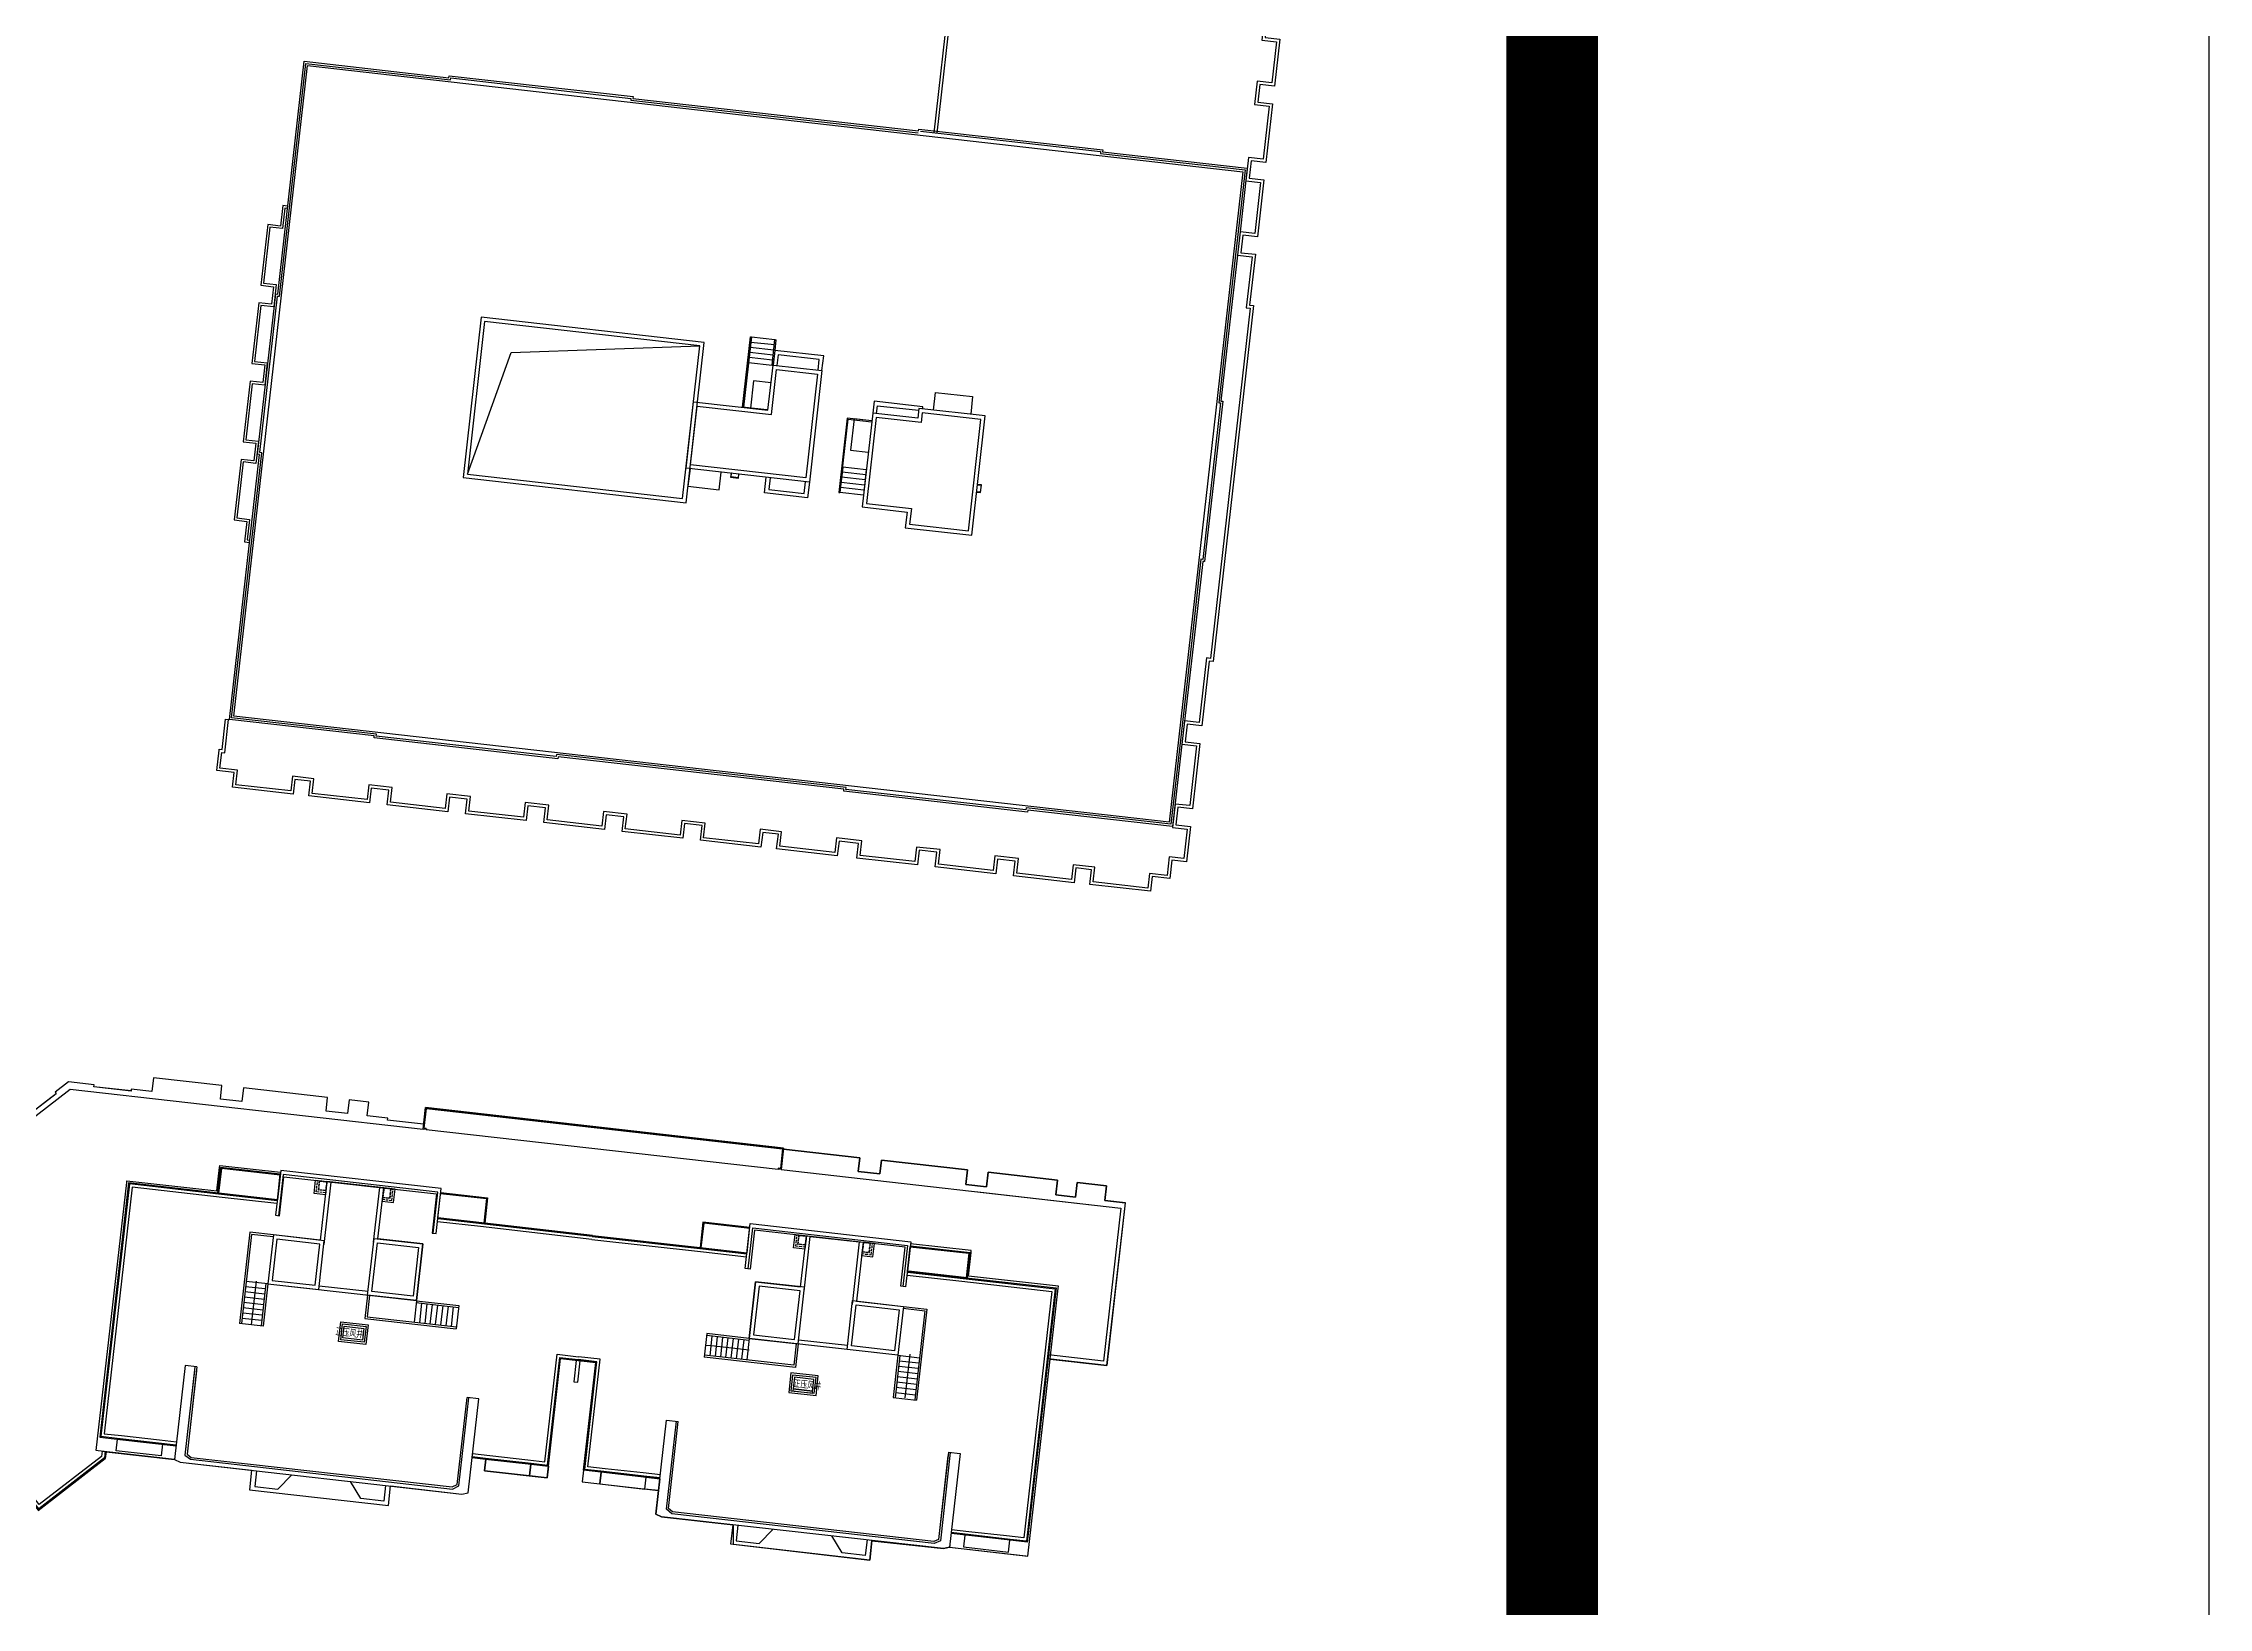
# Model space of a CAD drawing. Extents: x -59851 to 653804, y -249523 to 437614.
# Drawn here: x 23268 to 26567, y -209063 to -206680 of the extents above; entities that cross this region are included whole.
import ezdxf
from ezdxf.enums import TextEntityAlignment as Align

# ---------------------------------------------------------------- set-up
doc = ezdxf.new("R2010")
doc.units = 0
doc.header["$LTSCALE"] = 1000
doc.header["$MEASUREMENT"] = 0
doc.linetypes.add('2015G34小桃园地块总图20160503$0$DASH', pattern=[0.35, 0.25, -0.1])
for name, color, linetype in [('1#内审修改版_1_1_2236$0$LABEL_PM', 7, 'Continuous'), ('2015G34小桃园地块总图20160503$0$A-烟气道', 105, 'Continuous'), ('LABEL_FIXBOX_PM', 7, 'Continuous'), ('LABEL_TXT_PM', 1, 'Continuous')]:
    doc.layers.add(name, color=color, linetype=linetype)
doc.styles.add('2015G34小桃园地块总图20160503$0$Standard', font='gbenor.shx', dxfattribs={"bigfont": 'gbcbig.shx'})
doc.styles.add('LABEL_TXT_PM', font='pm_njadri_romans1.shx', dxfattribs={"width": 0.7, "bigfont": 'pm_njadri_hztxt.shx'})

# ---------------------------------------------------------------- blocks, each defined once
blk = doc.blocks.new('PMSheet_A1_20150113_5-3892016032414355901')
at = {"layer": 'LABEL_FIXBOX_PM'}
blk.add_lwpolyline([(0, 594), (841, 594), (841, 0), (0, 0)], close=True, dxfattribs=at)
at = {"layer": 'LABEL_FIXBOX_PM', "const_width": 1.4}
blk.add_lwpolyline([(831, 584), (25, 584), (25, 10), (831, 10)], close=True, dxfattribs=at)
at = {"layer": 'LABEL_TXT_PM', "style": 'LABEL_TXT_PM'}
for tag, height, width, p in [('修改图应说明理由', 4.5, 0.7, (788.353, 468.8)), ('出图章签名', 4.5, 0.7, (759.458, 338.088)), ('建设单位_U01', 4.5, 0.7, (800.9, 212.141)), ('建设单位', 4.5, 0.7, (800.9, 210.197)), ('建设单位_D01', 4.5, 0.7, (800.9, 207.403)), ('项目名称_U01', 4.5, 0.7, (800.9, 200.423)), ('项目名称', 4.5, 0.7, (800.9, 198.194)), ('项目名称_D01', 4.5, 0.7, (800.9, 195.297)), ('设计编号', 4.5, 0.6, (780.758, 187.897)), ('分项号', 4.5, 0.6, (820.258, 187.997)), ('项目经理签名', 4.5, 0.7, (810.177, 172.265)), ('项目经理', 4.5, 0.7, (780.258, 171.997)), ('审定', 4.5, 0.7, (780.258, 163.897)), ('审定签名', 4.5, 0.7, (810.177, 164.165)), ('审核', 4.5, 0.7, (780.258, 155.997)), ('审核签名', 4.5, 0.7, (810.177, 156.265)), ('项目负责签名', 4.5, 0.7, (810.177, 148.265)), ('项目负责', 4.5, 0.7, (780.258, 147.997)), ('专业负责签名', 4.5, 0.7, (810.177, 140.265)), ('专业负责', 4.5, 0.7, (780.258, 139.997)), ('校对', 4.5, 0.7, (780.258, 131.897)), ('校对签名', 4.5, 0.7, (810.177, 132.165)), ('设计签名', 4.5, 0.7, (810.177, 124.265)), ('设计', 4.5, 0.7, (780.258, 123.997)), ('绘制签名', 4.5, 0.7, (810.177, 116.165)), ('绘制', 4.5, 0.7, (780.258, 115.897)), ('方案_01签名', 4.5, 0.7, (810.177, 96.165)), ('方案_01', 4.5, 0.7, (780.258, 95.897)), ('方案_02签名', 4.5, 0.7, (810.177, 88.165)), ('方案_02', 4.5, 0.7, (780.258, 87.897)), ('方案_03签名', 4.5, 0.7, (810.205, 80.165)), ('方案_03', 4.5, 0.7, (780.286, 79.897)), ('方案_04', 4.5, 0.7, (780.258, 71.897)), ('方案_04签名', 4.5, 0.7, (810.177, 72.165)), ('图名_U02', 4.5, 0.7, (790.5, 60.2)), ('图名_U01', 4.5, 0.7, (790.5, 54.2)), ('图名', 4.5, 0.7, (790.5, 47.955)), ('图名_D01', 4.5, 0.7, (790.5, 42.4)), ('图名_D02', 4.5, 0.7, (790.5, 37)), ('图档号', 3.5, 0.7, (781.1, 20.953)), ('日期', 3.5, 0.7, (801.067, 20.953)), ('版本号', 3.5, 0.7, (820.267, 20.953)), ('图号', 3.5, 0.7, (760.967, 20.953))]:
    blk.add_attdef(tag, text='', height=height, dxfattribs=dict(at, width=width)).set_placement(p, align=Align.CENTER)
blk = doc.blocks.new('2015G34小桃园地块总图20160503$0$YQD')
at = {"layer": '2015G34小桃园地块总图20160503$0$A-烟气道'}
for points in [[(-148621, -260610), (-148621, -261290), (-149201, -261290), (-149201, -260610)], [(-145721, -260610), (-145721, -261290), (-145141, -261290), (-145141, -260610)], [(-124121, -260610), (-124121, -261290), (-124701, -261290), (-124701, -260610)], [(-121221, -260610), (-121221, -261290), (-120641, -261290), (-120641, -260610)]]:
    blk.add_lwpolyline(points, close=True, dxfattribs=at)
at = {"layer": '2015G34小桃园地块总图20160503$0$A-烟气道', "linetype": '2015G34小桃园地块总图20160503$0$DASH', "ltscale": 0.5}
for points in [[(-148621, -260610), (-148621, -261190), (-149101, -261190), (-149101, -260610)], [(-148621, -260610), (-148621, -261090), (-149001, -261090), (-149001, -260610)], [(-148636, -260625), (-148636, -261075), (-148986, -261075), (-148986, -260625)], [(-145721, -260610), (-145721, -261090), (-145341, -261090), (-145341, -260610)], [(-145721, -260610), (-145721, -261190), (-145241, -261190), (-145241, -260610)], [(-145706, -260625), (-145706, -261075), (-145356, -261075), (-145356, -260625)], [(-124121, -260610), (-124121, -261190), (-124601, -261190), (-124601, -260610)], [(-124121, -260610), (-124121, -261090), (-124501, -261090), (-124501, -260610)], [(-124136, -260625), (-124136, -261075), (-124486, -261075), (-124486, -260625)], [(-121221, -260610), (-121221, -261090), (-120841, -261090), (-120841, -260610)], [(-121221, -260610), (-121221, -261190), (-120741, -261190), (-120741, -260610)], [(-121206, -260625), (-121206, -261075), (-120856, -261075), (-120856, -260625)]]:
    blk.add_lwpolyline(points, close=True, dxfattribs=at)
blk = doc.blocks.new('1#内审修改版_1_1_2236$0$A$C00DD019C')
at = {"color": 0}
blk.add_line((9314.7, 7466.7), (9314.7, 0), dxfattribs=at)
at = {"extrusion": (0.000166373, 0.001467, 0.999999)}
for p, q in [((7889.4, 5402.2, -1.9), (7894.5, 5447.4, -2)), ((7891.4, 5420.3, -2), (7933.1, 5415.6, -2)), ((7892.4, 5429.3, -2), (7934.1, 5424.6, -2)), ((7893.5, 5438.3, -2), (7935.1, 5433.6, -2)), ((7894.5, 5447.4, -2), (7936.1, 5442.6, -2)), ((7931, 5397.5, -1.9), (7936.1, 5442.6, -2)), ((7889.4, 5402.2, -1.9), (7931, 5397.5, -1.9)), ((7890.4, 5411.3, -2), (7932, 5406.5, -2)), ((8056.4, 5216.3, -1.7), (8051.3, 5171.2, -1.6)), ((8095, 5184.5, -1.7), (8053.4, 5189.2, -1.7)), ((8096.1, 5193.5, -1.7), (8054.4, 5198.3, -1.7)), ((8097.1, 5202.6, -1.7), (8055.4, 5207.3, -1.7)), ((8098.1, 5211.6, -1.7), (8056.4, 5216.3, -1.7)), ((8098.1, 5211.6, -1.7), (8093, 5166.5, -1.6)), ((8093, 5166.5, -1.6), (8051.3, 5171.2, -1.6)), ((8094, 5175.5, -1.7), (8052.4, 5180.2, -1.7))]:
    blk.add_line(p, q, dxfattribs=at)
at = {"extrusion": (0.000166392, 0.001468, 0.999999)}
for p, q in [((8296.1, 3930.3, -1.1), (8549.5, 3901.6, -1.1)), ((7004.9, 3858.8, -0.8), (6986.5, 3697, -0.5)), ((7007.9, 3854.9, -0.8), (6990, 3696.6, -0.5)), ((7046.5, 3854.1, -0.8), (7004.9, 3858.8, -0.8)), ((7046.1, 3850.6, -0.8), (7007.9, 3854.9, -0.8)), ((7036.7, 3767.3, -0.6), (6998.5, 3771.6, -0.6)), ((7033.2, 3767.7, -0.6), (7024.7, 3692.7, -0.5)), ((7036.7, 3767.3, -0.6), (7028.2, 3692.3, -0.5)), ((7029, 3730.2, -0.6), (6994.3, 3734.1, -0.6)), ((7030, 3739.6, -0.6), (6995.3, 3743.5, -0.6)), ((7031.1, 3748.9, -0.6), (6996.4, 3752.9, -0.6)), ((7032.1, 3758.3, -0.6), (6997.4, 3762.2, -0.6)), ((7213.7, 3747.2, -0.6), (7209, 3705.6, -0.6)), ((7217.2, 3746.8, -0.6), (7212.8, 3708.6, -0.6)), ((7300.5, 3737.4, -0.6), (7296.1, 3699.2, -0.6)), ((7300.1, 3733.9, -0.6), (7375, 3725.4, -0.6)), ((7300.5, 3737.4, -0.6), (7375.4, 3728.9, -0.6)), ((7309.4, 3732.8, -0.6), (7305.5, 3698.1, -0.6)), ((7318.8, 3731.8, -0.6), (7314.9, 3697.1, -0.6)), ((7328.2, 3730.7, -0.6), (7324.2, 3696, -0.6)), ((7337.6, 3729.7, -0.6), (7333.6, 3695, -0.6)), ((7346.9, 3728.6, -0.6), (7343, 3693.9, -0.6)), ((7356.3, 3727.5, -0.6), (7352.4, 3692.8, -0.6)), ((7365.7, 3726.5, -0.6), (7361.7, 3691.8, -0.6)), ((7375.4, 3728.9, -0.6), (7370.7, 3687.2, -0.6)), ((8164.1, 3727.3, -0.8), (8205.8, 3722.6, -0.8)), ((7028.2, 3692.3, -0.5), (6986.5, 3697, -0.5)), ((7025.8, 3702.1, -0.5), (6991.1, 3706, -0.5)), ((7026.8, 3711.5, -0.6), (6992.1, 3715.4, -0.6)), ((7027.9, 3720.8, -0.6), (6993.2, 3724.8, -0.6)), ((7209, 3705.6, -0.6), (7370.7, 3687.2, -0.6)), ((7212.8, 3708.6, -0.6), (7371.1, 3690.7, -0.6)), ((8163.7, 3723.9, -0.8), (8201.9, 3719.5, -0.8)), ((8201.9, 3719.5, -0.8), (8184, 3561.3, -0.5)), ((8205.8, 3722.6, -0.8), (8187.4, 3560.9, -0.5)), ((7815.5, 3679, -0.6), (7810.8, 3637.3, -0.6)), ((7890.1, 3667, -0.6), (7815.1, 3675.5, -0.6)), ((7890.5, 3670.5, -0.6), (7815.5, 3679, -0.6)), ((7824.5, 3674.4, -0.6), (7820.6, 3639.7, -0.6)), ((7833.9, 3673.4, -0.6), (7829.9, 3638.7, -0.6)), ((7843.2, 3672.3, -0.6), (7839.3, 3637.6, -0.6)), ((7852.6, 3671.3, -0.6), (7848.7, 3636.6, -0.6)), ((7862, 3670.2, -0.6), (7858.1, 3635.5, -0.6)), ((7871.4, 3669.1, -0.6), (7867.4, 3634.4, -0.6)), ((7880.7, 3668.1, -0.6), (7876.8, 3633.4, -0.6)), ((7890.5, 3670.5, -0.6), (7886.2, 3632.3, -0.6)), ((7973.8, 3661, -0.6), (7969.5, 3622.9, -0.6)), ((7977.3, 3660.6, -0.6), (7972.5, 3619, -0.6)), ((7972.5, 3619, -0.6), (7810.8, 3637.3, -0.6)), ((7969.5, 3622.9, -0.6), (7811.2, 3640.8, -0.6)), ((8154.3, 3640.6, -0.6), (8145.8, 3565.6, -0.5)), ((8157.7, 3640.2, -0.6), (8149.2, 3565.2, -0.5)), ((8154.3, 3640.6, -0.6), (8192.5, 3636.2, -0.6)), ((8154.6, 3612.1, -0.6), (8189.3, 3608.1, -0.6)), ((8155.6, 3621.4, -0.6), (8190.3, 3617.5, -0.6)), ((8156.7, 3630.8, -0.6), (8191.4, 3626.9, -0.6)), ((8150.3, 3574.6, -0.5), (8185, 3570.6, -0.5)), ((8151.4, 3584, -0.6), (8186.1, 3580, -0.6)), ((8152.4, 3593.3, -0.6), (8187.1, 3589.4, -0.6)), ((8153.5, 3602.7, -0.6), (8188.2, 3598.8, -0.6)), ((8145.8, 3565.6, -0.5), (8187.4, 3560.9, -0.5))]:
    blk.add_line(p, q, dxfattribs=at)
at = {"extrusion": (0.000166373, 0.001467, 0.999999), "elevation": 7.3}
for points in [[(8218.6, 5809.6), (8246.6, 6056)], [(8223.8, 5809), (8251.8, 6055.4)], [(8741.8, 6021), (8809.5, 6013.3), (8805.5, 5978.6), (8831.6, 5975.7), (8822.1, 5892.4), (8796.1, 5895.3), (8792.5, 5864.1), (8818.6, 5861.1), (8806.8, 5757), (8780.7, 5759.9), (8777.2, 5728.7), (8803.2, 5725.8), (8791.8, 5625.1), (8765.8, 5628.1), (8762.2, 5596.8), (8788.3, 5593.9), (8778, 5503.6), (8785, 5502.8), (8713.4, 4871.2), (8706.4, 4871.9), (8693.4, 4757.4), (8667.4, 4760.4), (8663.9, 4729.1), (8689.9, 4726.2), (8676.7, 4609.9), (8650.7, 4612.9), (8647.1, 4581.6), (8673.2, 4578.7), (8666.1, 4516.2), (8640.1, 4519.1), (8636.3, 4486.2), (8605.1, 4489.7), (8602.1, 4463.7), (8494.5, 4475.9), (8497.5, 4501.9), (8469.7, 4505.1), (8466.8, 4479), (8359.2, 4491.2), (8362.1, 4517.3), (8330.9, 4520.8), (8327.9, 4494.8), (8220.3, 4507), (8223.3, 4533), (8192.1, 4536.5), (8189.1, 4510.5), (8081.5, 4522.7), (8084.5, 4548.7), (8049.8, 4552.7), (8046.8, 4526.6), (7939.2, 4538.8), (7942.2, 4564.9), (7914.4, 4568), (7911.4, 4542), (7803.9, 4554.2), (7806.8, 4580.2), (7775.6, 4583.8), (7772.6, 4557.7), (7665, 4569.9), (7668, 4596), (7636.7, 4599.5), (7633.8, 4573.5), (7526.2, 4585.7), (7529.1, 4611.7), (7497.9, 4615.2), (7495, 4589.2), (7387.4, 4601.4), (7390.3, 4627.4), (7359.1, 4631), (7356.1, 4604.9), (7248.5, 4617.1), (7251.5, 4643.2), (7220.2, 4646.7), (7217.3, 4620.7), (7109.7, 4632.9), (7112.6, 4658.9), (7084.9, 4662.1), (7081.9, 4636), (6974.3, 4648.2), (6977.3, 4674.3), (6946, 4677.8), (6950.2, 4714.2), (6950.4, 4716), (6955.6, 4715.4), (6961.7, 4769.2), (6968.6, 4768.4)], [(8741.2, 6015.8), (8803.7, 6008.7), (8799.7, 5974), (8825.8, 5971), (8817.5, 5898.2), (8791.5, 5901.1), (8786.7, 5859.5), (8812.8, 5856.5), (8802.2, 5762.8), (8776.1, 5765.7), (8771.4, 5724.1), (8797.4, 5721.1), (8787.2, 5630.9), (8761.2, 5633.9), (8756.4, 5592.2), (8782.5, 5589.3), (8772.2, 5499), (8779.2, 5498.2), (8708.8, 4877), (8701.8, 4877.7), (8688.8, 4763.2), (8662.8, 4766.2), (8658.1, 4724.5), (8684.1, 4721.6), (8672.1, 4615.7), (8646.1, 4618.6), (8641.3, 4577), (8667.4, 4574), (8661.5, 4522), (8635.4, 4524.9), (8631.7, 4492), (8600.5, 4495.5), (8597.5, 4469.5), (8500.3, 4480.5), (8503.3, 4506.5), (8465.1, 4510.9), (8462.2, 4484.8), (8365, 4495.8), (8367.9, 4521.9), (8326.3, 4526.6), (8323.3, 4500.6), (8226.1, 4511.6), (8229.1, 4537.6), (8187.4, 4542.3), (8184.5, 4516.3), (8087.3, 4527.3), (8090.3, 4553.4), (8045.1, 4558.5), (8042.2, 4532.4), (7945, 4543.5), (7948, 4569.5), (7909.8, 4573.8), (7906.8, 4547.8), (7809.6, 4558.8), (7812.6, 4584.8), (7771, 4589.6), (7768, 4563.5), (7670.8, 4574.5), (7673.8, 4600.6), (7632.1, 4605.3), (7629.2, 4579.3), (7532, 4590.3), (7534.9, 4616.3), (7493.3, 4621), (7490.3, 4595), (7393.2, 4606), (7396.1, 4632.1), (7354.5, 4636.8), (7351.5, 4610.7), (7254.3, 4621.8), (7257.3, 4647.8), (7215.6, 4652.5), (7212.7, 4626.5), (7115.5, 4637.5), (7118.4, 4663.5), (7080.3, 4667.9), (7077.3, 4641.8), (6980.1, 4652.8), (6983.1, 4678.9), (6951.8, 4682.4), (6955, 4710.2), (6960.2, 4709.6), (6966.9, 4768.6)], [(8190.9, 5812.8), (8191.3, 5816.2), (8517.5, 5779.2), (8517.1, 5775.8), (8774, 5746.7), (8760.6, 5628.6), (8760.6, 5628.6), (8742.5, 5469), (8742.5, 5469), (8727.1, 5333.6), (8730.6, 5333.2), (8698.3, 5048.6), (8694.9, 5049), (8679.5, 4913.7), (8679.5, 4913.7), (8657.5, 4719.3), (8657.5, 4719.3), (8641.5, 4578.7), (8384.7, 4607.9), (8384.3, 4604.4), (8058.1, 4641.4), (8058.4, 4644.8), (7551.7, 4702.3), (7551.3, 4698.8), (7225.1, 4735.8), (7225.5, 4739.3), (6968.6, 4768.4), (7021.9, 5238.7), (7018.5, 5239.1), (7050.7, 5523.7), (7054.2, 5523.3), (7101, 5936.3), (7357.9, 5907.2), (7358.3, 5910.7), (7684.5, 5873.7), (7684.1, 5870.2), (8190.9, 5812.8)], [(8194.3, 5812.4), (8513.6, 5776.2), (8513.3, 5772.7), (8770.1, 5743.6), (8757.1, 5629), (8739, 5469.4), (8723.3, 5330.5), (8726.7, 5330.2), (8695.3, 5052.5), (8691.8, 5052.9), (8676, 4914.1), (8653.6, 4716.2), (8638.5, 4582.6), (8381.6, 4611.7), (8381.2, 4608.2), (8061.9, 4644.4), (8062.3, 4647.9), (7548.6, 4706.2), (7548.2, 4702.7), (7228.9, 4738.9), (7229.3, 4742.4), (6972.5, 4771.5), (7025.8, 5241.8), (7022.3, 5242.2), (7053.8, 5519.8), (7057.3, 5519.4), (7104.1, 5932.5), (7361, 5903.3), (7361.3, 5906.8), (7680.7, 5870.6), (7680.3, 5867.1), (8190.4, 5809.3)], [(7071.9, 5679.5), (7063.2, 5680.5), (7059.1, 5644), (7036.5, 5646.6), (7024.4, 5539), (7046.9, 5536.4), (7043.4, 5505.2), (7020.8, 5507.8), (7008.6, 5400.2), (7031.2, 5397.6), (7027.6, 5366.4), (7005.1, 5368.9), (6992.9, 5261.3), (7015.4, 5258.8), (7011.9, 5227.5), (6989.3, 5230.1), (6977.1, 5122.5), (6999.7, 5119.9), (6995.6, 5083.5), (7004.2, 5082.5)], [(7071.4, 5675.3), (7066.9, 5675.8), (7062.8, 5639.4), (7040.2, 5641.9), (7029, 5542.7), (7051.5, 5540.1), (7047.1, 5500.6), (7024.5, 5503.1), (7013.2, 5403.8), (7035.8, 5401.3), (7031.3, 5361.7), (7008.8, 5364.3), (6997.5, 5265), (7020.1, 5262.5), (7015.6, 5222.9), (6993, 5225.5), (6981.8, 5126.2), (7004.3, 5123.6), (7000.2, 5087.2), (7004.7, 5086.7)], [(7390.6, 5203.9), (7468.4, 5419.9), (7803.1, 5431.4)], [(7922, 5317.7), (7878.6, 5322.6), (7892.7, 5447.6), (7894.5, 5447.4), (7880.3, 5322.4), (7922, 5317.7)], [(7931, 5397.5), (7936.1, 5442.6), (7937.9, 5442.4), (7935.7, 5423.4)], [(8019.6, 5387.5), (8022.6, 5413.5), (7935.8, 5423.3), (7932.8, 5397.3)], [(8012.7, 5388.3), (8014.8, 5407.4), (7942, 5415.6), (7939.8, 5396.5)], [(7929.3, 5366.1), (7898.1, 5369.6), (7892.6, 5321), (7923.8, 5317.5)], [(8217.3, 5317.6), (8220.9, 5348.8), (8286.8, 5341.4), (8283.3, 5310.1)], [(8107.9, 5298.4), (8064.5, 5303.3), (8049.6, 5171.4), (8051.3, 5171.2), (8066.1, 5301.3), (8107.7, 5296.6)], [(8107.9, 5298.4), (8076.7, 5301.9), (8070.4, 5246.4), (8101.6, 5242.8)], [(8198.2, 5319.8), (8198.6, 5323.2), (8111.9, 5333.1), (8109.5, 5312.3)], [(8116.5, 5311.6), (8118, 5325.3), (8190.9, 5317.1)], [(7785.5, 5213.6), (7781.9, 5182.4), (7837.5, 5176.1), (7841, 5207.3)], [(7858.3, 5205.4), (7857.6, 5198.4), (7871.4, 5196.9), (7872.2, 5203.8), (7871.5, 5203.9), (7870.8, 5197.6), (7858.3, 5199.1), (7859, 5205.3), (7858.3, 5205.4)], [(7997.2, 5189.6), (7994, 5161.9), (7917.7, 5170.5), (7920.8, 5198.3)], [(7927.8, 5197.5), (7925.4, 5176.7), (7987.9, 5169.6), (7990.2, 5190.4)], [(8294, 5171.8), (8300.9, 5171), (8302.5, 5184.9), (8295.5, 5185.7), (8295.5, 5185), (8301.7, 5184.3), (8300.3, 5171.8), (8294, 5172.5), (8294, 5171.8)]]:
    blk.add_lwpolyline(points, dxfattribs=at)
for points in [[(7107.2, 5928.6), (8766.2, 5740.5), (8635.4, 4586.5), (6976.3, 4774.6)], [(7382.9, 5197.8), (7778.6, 5152.9), (7810.9, 5437.5), (7415.2, 5482.4)], [(7390.6, 5203.9), (7772.4, 5160.6), (7803.1, 5431.4), (7421.3, 5474.6)], [(7791.9, 5332.4), (7923.8, 5317.5), (7932.8, 5397.3), (8019.6, 5387.5), (7997.2, 5189.6), (7778.5, 5214.4)], [(7798.1, 5324.7), (7930, 5309.8), (7939, 5389.6), (8011.9, 5381.3), (7991, 5197.4), (7786.3, 5220.6)], [(8090.6, 5145.7), (8170.4, 5136.6), (8167.3, 5108.8), (8285.3, 5095.5), (8309.3, 5307.2), (8191.3, 5320.5), (8189.3, 5303.2), (8109.5, 5312.3)], [(8098.3, 5151.8), (8178.2, 5142.8), (8175, 5115), (8279.2, 5103.2), (8301.6, 5301), (8197.5, 5312.8), (8195.5, 5295.5), (8115.7, 5304.5)]]:
    blk.add_lwpolyline(points, close=True, dxfattribs=at)
at = {"elevation": -0.7}
blk.add_lwpolyline([(6629.6, 3365.3), (6748.4, 3457.4), (6749.8, 3469.4), (6871.3, 3455.6), (6881.3, 3450.9), (7008, 3436.6), (7004, 3401.9), (7250.5, 3373.9), (7254.4, 3408.6), (7381.1, 3394.3), (7391.9, 3396.6), (7399, 3459), (7423.3, 3456.3), (7420.9, 3435.5), (7532, 3422.9), (7556, 3634.6), (7618.5, 3627.5), (7594.4, 3415.8), (7729.8, 3400.4), (7725.1, 3358.8), (7735.1, 3354.1), (7861.8, 3339.8), (7861.8, 3305.1), (8104.3, 3277.1), (8108.2, 3311.3), (8234.9, 3297.5), (8245.7, 3299.8), (8384.5, 3284), (8424.2, 3633.9), (8525, 3622.4), (8557.7, 3911.2), (8521.2, 3915.4), (8524.1, 3941.4), (8472, 3947.3), (8469.1, 3921.3), (8434.4, 3925.2), (8437.3, 3951.2), (8314.1, 3965.2), (8311.2, 3939.2), (8274.7, 3943.3), (8277.7, 3969.3), (8124.9, 3986.6), (8122.2, 3962.4), (8084, 3966.7), (8086.8, 3991), (7951.4, 4006.3), (7951.6, 4008.1), (7316.5, 4080.1), (7313.1, 4050.6), (7248.9, 4057.9), (7249.3, 4061.3), (7212.9, 4065.5), (7215.6, 4089.8), (7180.9, 4093.7), (7178.2, 4069.4), (7140, 4073.7), (7142.7, 4098), (6993.5, 4114.9), (6990.7, 4090.6), (6952.6, 4095), (6955.3, 4119.3), (6833.8, 4133), (6831.1, 4108.7), (6794.6, 4112.9), (6794.2, 4109.4), (6728.3, 4116.9), (6728.7, 4120.4), (6682.9, 4125.7), (6659.4, 4107.4), (6659.4, 4107.4), (6661.6, 4104.6), (6602.1, 4058.7)], dxfattribs=at)
at = {"extrusion": (0.000166392, 0.001468, 0.999999), "elevation": 6.1}
for points in [[(6607.6, 4051.7), (6686.3, 4112.8), (7312.1, 4041.9)], [(7313.1, 4050.6), (7248.9, 4057.8), (7249.3, 4061.3), (7212.9, 4065.5), (7215.6, 4089.7), (7180.9, 4093.7), (7178.2, 4069.4), (7140, 4073.7), (7142.7, 4098), (6993.5, 4114.9), (6990.7, 4090.6), (6952.6, 4095), (6955.3, 4119.3), (6833.8, 4133), (6831.1, 4108.7), (6794.6, 4112.9), (6794.2, 4109.4), (6728.3, 4116.9), (6728.7, 4120.3), (6682.9, 4125.7), (6659.4, 4107.4), (6661.6, 4104.6), (6651.9, 4097.1)], [(6748.1, 3469.6), (6748.1, 3469.6), (6746.8, 3458.3), (6630.5, 3368.2), (6268.1, 3834.3), (6583.6, 4079.6), (6606.2, 4050.6)], [(6652, 4097.2), (6602.2, 4058.6), (6603.2, 4057.3), (6603.2, 4057.3)], [(7319.1, 4041.1), (7319.1, 4041.1), (7312.1, 4041.9), (7316.5, 4080.1), (7951.6, 4008.1), (7947.3, 3969.9), (7940.4, 3970.7), (7940.4, 3970.7)], [(7317.3, 4041.3), (7317.5, 4043), (7314.1, 4043.4), (7318, 4078.1), (7949.7, 4006.5), (7945.8, 3971.8), (7942.3, 3972.2), (7942.1, 3970.5)], [(6742.9, 3470.1), (6741.8, 3461.1), (6631.4, 3375.6), (6294.8, 3808.6), (6607.6, 4051.7)], [(7317.3, 4041.3), (7942.1, 3970.5)], [(7951.2, 4004.6), (7951.4, 4006.3), (8086.8, 3991), (8084, 3966.7), (8122.2, 3962.3), (8124.9, 3986.6), (8277.7, 3969.3), (8274.7, 3943.3), (8311.2, 3939.2), (8314.1, 3965.2), (8437.3, 3951.2), (8434.4, 3925.2), (8469.1, 3921.3), (8472, 3947.3), (8524.1, 3941.4), (8521.2, 3915.4), (8557.6, 3911.2), (8525, 3622.4), (8420.8, 3634.3)], [(6871.7, 3459.1), (6871.3, 3455.6), (6735.9, 3470.9), (6732.4, 3471.3), (6786.4, 3946.8), (6786.7, 3950.3), (6946.4, 3932.2), (6946.4, 3932.2), (6951.1, 3973.8), (6951.5, 3977.3), (7059.1, 3965.1)], [(7612.4, 3853.2), (7421.5, 3874.8), (7421.5, 3874.8), (7338.2, 3884.3), (7344.1, 3936.3), (7059.5, 3968.6), (7053.6, 3916.5), (6949.5, 3928.3), (6949.5, 3928.3), (6789.8, 3946.4), (6738.7, 3495.2), (6769.2, 3491.8), (6769.2, 3491.8), (6874, 3479.9)], [(7329.9, 3857.1), (7338.1, 3930), (7063.9, 3961.1), (7055.7, 3888.2)], [(7947.3, 3969.9), (8549.5, 3901.6), (8518.7, 3630.2), (8421.5, 3641.2)], [(7053.6, 3916.5), (6949.5, 3928.3), (6949.5, 3928.3), (6789.8, 3946.4), (6738.7, 3495.2), (6769.2, 3491.8), (6769.2, 3491.8), (6874, 3479.9)], [(7053.4, 3914.8), (6949.3, 3926.6), (6791.4, 3944.5), (6740.6, 3496.8), (6769.4, 3493.5), (6874.2, 3481.6)], [(7053.4, 3914.8), (6949.3, 3926.6), (6791.4, 3944.5), (6740.6, 3496.8), (6769.4, 3493.5), (6874.2, 3481.6)], [(7052.8, 3909.6), (6955.6, 3920.6), (6955.6, 3920.6), (6796, 3938.7), (6746.4, 3501.4), (6776.9, 3497.9), (6776.9, 3497.9), (6844.3, 3490.3), (6844.3, 3490.3), (6874.8, 3486.8)], [(7052.8, 3909.6), (6955.6, 3920.6), (6955.6, 3920.6), (6796, 3938.7), (6746.4, 3501.4), (6776.9, 3497.9), (6776.9, 3497.9), (6844.3, 3490.3), (6844.3, 3490.3), (6874.8, 3486.8)], [(7129.8, 3844.6), (7129.8, 3844.6), (7046.5, 3854.1), (7036.7, 3767.3), (7300.5, 3737.4), (7311.9, 3838), (7232, 3847.1), (7242.3, 3937.3), (7141.6, 3948.7), (7129.8, 3844.6)], [(7224.3, 3840.9), (7235.3, 3938.1), (7148.6, 3947.9), (7136, 3836.9)], [(7343.1, 3927.6), (7424.7, 3918.4), (7419.8, 3875)], [(7343.3, 3929.4), (7426.6, 3919.9), (7421.5, 3874.8)], [(7612.2, 3851.4), (7612.2, 3851.4), (7421.3, 3873.1), (7338, 3882.5)], [(7611.6, 3846.2), (7413.8, 3868.7), (7413.8, 3868.7), (7337.4, 3877.3)], [(7611.6, 3846.2), (7809.4, 3823.8), (7809.4, 3823.8), (7885.8, 3815.1)], [(7612.2, 3851.4), (7803.1, 3829.8), (7886.4, 3820.3)], [(7612.4, 3853.2), (7803.3, 3831.5), (7803.3, 3831.5), (7886.6, 3822.1), (7892.5, 3874.1), (8177.1, 3841.9), (8171.2, 3789.8), (8275.3, 3778), (8275.3, 3778), (8435, 3759.9), (8383.8, 3308.7), (8353.3, 3312.2), (8353.3, 3312.2), (8248.5, 3324)], [(7612.4, 3853.2), (7803.3, 3831.5), (7803.3, 3831.5), (7886.6, 3822.1)], [(7891.7, 3867.2), (7808.4, 3876.6), (7803.3, 3831.5)], [(7891.5, 3865.5), (7809.9, 3874.7), (7805, 3831.3)], [(7888.6, 3793.7), (7896.9, 3866.6), (8171.1, 3835.5), (8162.8, 3762.6)], [(8080.8, 3736.8), (8080.8, 3736.8), (8164.1, 3727.3), (8154.3, 3640.6), (7890.5, 3670.5), (7901.9, 3771.1), (7981.7, 3762.1), (7992, 3852.3), (8092.6, 3840.9), (8080.8, 3736.8)], [(7987.9, 3754.3), (7987.9, 3754.3), (7998.9, 3851.5), (8085.7, 3841.7), (8073.1, 3730.6)], [(6742.9, 3470.1), (6749.8, 3469.4), (6748.4, 3457.4), (6630.2, 3365.8), (6265.7, 3834.6)], [(8246.1, 3303.2), (8245.7, 3299.8), (8381.1, 3284.4), (8384.5, 3284), (8438.4, 3759.5), (8438.8, 3763), (8279.2, 3781.1), (8279.2, 3781.1), (8283.9, 3822.7), (8284.3, 3826.2), (8176.7, 3838.4)], [(7016.1, 3771.9), (7008.5, 3705.1), (7007.4, 3694.7)], [(7127.7, 3764), (7214.5, 3754.2)], [(8170.4, 3782.9), (8267.6, 3771.8), (8267.6, 3771.8), (8427.2, 3753.7), (8377.7, 3316.4), (8347.1, 3319.9), (8347.1, 3319.9), (8279.8, 3327.5), (8279.8, 3327.5), (8249.2, 3331)], [(8171, 3788.1), (8275.1, 3776.3), (8433, 3758.4), (8382.3, 3310.6), (8353.5, 3313.9), (8248.7, 3325.8)], [(8171.2, 3789.8), (8275.3, 3778), (8275.3, 3778), (8435, 3759.9), (8383.8, 3308.7), (8353.3, 3312.2), (8353.3, 3312.2), (8248.5, 3324)], [(7890.4, 3649.4), (7823.6, 3657), (7813.2, 3658.1)], [(8064.8, 3657.7), (7978.1, 3667.6)], [(6911, 3619.8), (6890.2, 3622.2), (6871.3, 3455.6), (6881.3, 3450.9), (7381.1, 3394.3), (7391.9, 3396.6), (7410.8, 3563.2), (7390, 3565.5)], [(6907.5, 3620.2), (6889.7, 3463.4)], [(6906.7, 3613.3), (6889.7, 3463.4), (6899.4, 3455.9), (7364.5, 3403.2), (7375.7, 3408.9), (7393.4, 3565.1), (7393.4, 3565.1)], [(6911, 3619.8), (6893.4, 3465), (6900.8, 3459.3), (7363.9, 3406.8), (7372.5, 3411.2), (7390, 3565.5)], [(6910.2, 3612.9), (6893.4, 3465), (6900.8, 3459.3), (7363.9, 3406.8), (7372.5, 3411.2), (7390, 3565.5)], [(7399, 3459), (7422.6, 3456.4), (7422.6, 3456.4), (7503.8, 3447.1), (7503.8, 3447.1), (7534.3, 3443.7), (7556, 3634.6), (7587.2, 3631)], [(7399.2, 3460.8), (7422.8, 3458.1), (7504, 3448.9), (7532.8, 3445.6), (7554.4, 3636.5), (7587.4, 3632.8)], [(7399.8, 3466), (7430.3, 3462.5), (7430.3, 3462.5), (7497.6, 3454.9), (7497.6, 3454.9), (7528.2, 3451.4), (7549.8, 3642.3), (7588, 3638)], [(7583.7, 3631.4), (7579.4, 3593.3), (7586.4, 3592.5), (7590.7, 3630.6)], [(7732.2, 3421.3), (7708.6, 3423.9), (7708.6, 3423.9), (7627.4, 3433.1), (7627.4, 3433.1), (7596.8, 3436.6), (7618.5, 3627.5), (7587.2, 3631)], [(7732.4, 3423), (7708.8, 3425.7), (7627.5, 3434.9), (7598.7, 3438.1), (7620.4, 3629), (7587.4, 3632.8)], [(7733, 3428.2), (7702.4, 3431.7), (7702.4, 3431.7), (7635.1, 3439.3), (7635.1, 3439.3), (7604.5, 3442.8), (7626.2, 3633.7), (7588, 3638)], [(8175.5, 3642.2), (8168, 3575.3), (8166.8, 3564.9)], [(8243.8, 3468.7), (8264.6, 3466.3), (8245.7, 3299.8), (8234.9, 3297.5), (7735.1, 3354.1), (7725.1, 3358.8), (7744, 3525.4), (7764.8, 3523)], [(8247.2, 3468.3), (8229.5, 3311.5), (8218.3, 3306.4), (7753.2, 3359.1), (7743.6, 3367.2), (7761.3, 3523.4), (7761.3, 3523.4)], [(8243, 3461.8), (8226.2, 3313.9), (8217.7, 3310), (7754.7, 3362.5), (7747.3, 3368.7), (7764.8, 3523)], [(8243.8, 3468.7), (8226.2, 3313.9), (8217.7, 3310), (7754.7, 3362.5), (7747.3, 3368.7), (7764.8, 3523)], [(6849.7, 3482.6), (6847.4, 3461.8), (6767.5, 3470.9), (6769.9, 3491.7)], [(7008, 3436.6), (7004, 3401.9), (7250.5, 3373.9), (7254.4, 3408.6)], [(7016.7, 3435.6), (7013.5, 3407.8), (7054.3, 3403.2), (7079.1, 3428.5)], [(7503.1, 3447.2), (7500.7, 3426.4), (7420.9, 3435.5), (7423.3, 3456.3)], [(7628, 3433.1), (7625.7, 3412.2), (7705.5, 3403.2), (7707.9, 3424)], [(7245.7, 3409.6), (7242.6, 3381.9), (7201.8, 3386.5), (7183.3, 3416.7)], [(8108.2, 3311.8), (8104.3, 3277.1), (7857.9, 3305.1), (7861.8, 3339.8)], [(7870.5, 3338.8), (7867.3, 3311), (7908.1, 3306.4), (7932.9, 3331.7)], [(8099.5, 3312.8), (8096.4, 3285), (8055.6, 3289.7), (8037.1, 3319.9)], [(8272.8, 3321.3), (8270.4, 3300.5), (8350.2, 3291.4), (8352.6, 3312.2)]]:
    blk.add_lwpolyline(points, dxfattribs=at)
for points in [[(7058.7, 3961.6), (6952.9, 3973.6), (6947.7, 3928.5), (7046.7, 3917.3), (7053.6, 3916.5), (7054.8, 3926.9)], [(7058.5, 3959.9), (6954.4, 3971.7), (6949.5, 3928.3), (7053.6, 3916.5), (7053.6, 3916.5), (7054.8, 3926.9)], [(7335.1, 3856.5), (7344.1, 3936.3), (7059.5, 3968.6), (7050.5, 3888.8), (7057.4, 3888), (7065.3, 3957.4), (7336, 3926.7), (7328.1, 3857.3)], [(7036.7, 3767.3), (7126.9, 3757.1), (7136.8, 3843.8), (7046.5, 3854.1)], [(7044.4, 3773.4), (7120.8, 3764.8), (7129, 3837.7), (7052.7, 3846.3)], [(7225.1, 3847.9), (7311.9, 3838), (7300.5, 3737.4), (7213.7, 3747.2)], [(7883.4, 3794.3), (7892.5, 3874.1), (8177.1, 3841.9), (8168, 3762), (8159.4, 3763), (8167.2, 3832.4), (7900, 3862.7), (7892.1, 3793.3)], [(7231.3, 3840.1), (7304.1, 3831.9), (7294.3, 3745.1), (7221.4, 3753.4)], [(8176.3, 3834.9), (8282.2, 3822.9), (8277.1, 3777.8), (8178.1, 3789), (8171.2, 3789.8), (8172.4, 3800.2)], [(8176.1, 3833.2), (8280.2, 3821.4), (8275.3, 3778), (8171.2, 3789.8), (8171.2, 3789.8), (8171.2, 3789.8)], [(7988.7, 3761.3), (7901.9, 3771.1), (7890.5, 3670.5), (7977.3, 3660.6)], [(7980.9, 3755.1), (7908.1, 3763.4), (7898.2, 3676.6), (7971.1, 3668.4)], [(8154.3, 3640.6), (8064, 3650.8), (8073.9, 3737.6), (8164.1, 3727.3)], [(8148.1, 3648.3), (8071.8, 3657), (8080, 3729.8), (8156.4, 3721.2)], [(7166.1, 3699.9), (7214.7, 3694.4), (7210.8, 3659.7), (7162.2, 3665.2)], [(7166.1, 3699.9), (7214.7, 3694.4), (7210.8, 3659.7), (7162.2, 3665.2)], [(7169.2, 3696), (7210.9, 3691.3), (7207.7, 3663.5), (7166.1, 3668.2)], [(7169.2, 3696), (7210.9, 3691.3), (7207.7, 3663.5), (7166.1, 3668.2)], [(7172.3, 3692.1), (7207, 3688.2), (7204.6, 3667.4), (7169.9, 3671.3)], [(7172.3, 3692.1), (7207, 3688.2), (7204.6, 3667.4), (7169.9, 3671.3)], [(8013, 3603.9), (7964.4, 3609.4), (7960.5, 3574.7), (8009.1, 3569.1)], [(8013, 3603.9), (7964.4, 3609.4), (7960.5, 3574.7), (8009.1, 3569.1)], [(8009.1, 3600.8), (7967.5, 3605.5), (7964.3, 3577.7), (8006, 3573)], [(8009.1, 3600.8), (7967.5, 3605.5), (7964.3, 3577.7), (8006, 3573)], [(8002.5, 3573.4), (8002.9, 3576.9), (7968.2, 3580.8), (7967.8, 3577.3)], [(8002.5, 3573.4), (8002.9, 3576.9), (7968.2, 3580.8), (7967.8, 3577.3)], [(8005.3, 3597.7), (7970.6, 3601.6), (7968.2, 3580.8), (8002.9, 3576.9)], [(8005.3, 3597.7), (7970.6, 3601.6), (7968.2, 3580.8), (8002.9, 3576.9)], [(7503.1, 3447.2), (7534.3, 3443.7), (7532, 3422.9), (7500.7, 3426.4)], [(7594.4, 3415.8), (7625.7, 3412.2), (7628, 3433.1), (7596.8, 3436.6)], [(7707.9, 3424), (7732.2, 3421.3), (7729.8, 3400.4), (7705.5, 3403.2)]]:
    blk.add_lwpolyline(points, close=True, dxfattribs=at)
at = {"extrusion": (0.000166392, 0.001468, 0.999999), "xscale": 0.03493023612004024, "yscale": 0.03493023612004024, "zscale": 0.03493023612004024, "rotation": 353.5312564620024}
blk.add_blockref('2015G34小桃园地块总图20160503$0$YQD', (13325.5, 12409.1, 6.1), dxfattribs=at)
blk.add_blockref('2015G34小桃园地块总图20160503$0$YQD', (13325.5, 12409.1, 6.1), dxfattribs=at)
blk.add_blockref('2015G34小桃园地块总图20160503$0$YQD', (13325.5, 12409.1, 6.1), dxfattribs=at)
blk.add_blockref('2015G34小桃园地块总图20160503$0$YQD', (13325.5, 12409.1, 6.1), dxfattribs=at)
at = {"extrusion": (0.000166392, 0.001468, 0.999999), "char_height": 12.23, "width": 55098.09, "text_direction": (0.993633, -0.112661, 0), "style": '2015G34小桃园地块总图20160503$0$Standard'}
for insert, attachment_point in [((7206.4, 3682.6, -0.5), 3), ((7206.4, 3682.6, -0.5), 3), ((7969.9, 3596, -0.5), 1), ((7969.9, 3596, -0.5), 1)]:
    blk.add_mtext('正压风井', dxfattribs=dict(at, insert=insert, attachment_point=attachment_point))

msp = doc.modelspace()

# ---------------------------------------------------------------- block references
at = {"xscale": 100, "yscale": 100, "zscale": 100}
msp.add_blockref('PMSheet_A1_20150113_5-3892016032414355901', (-57533.4, -249505.4), dxfattribs=at)
at = {"layer": '1#内审修改版_1_1_2236$0$LABEL_PM', "xscale": 0.8588547726394609, "yscale": 0.8588547726394609, "zscale": 0.858854772610357}
msp.add_blockref('1#内审修改版_1_1_2236$0$A$C00DD019C', (17566.6, -211805.4), dxfattribs=at)

doc.saveas('drawing.dxf')
